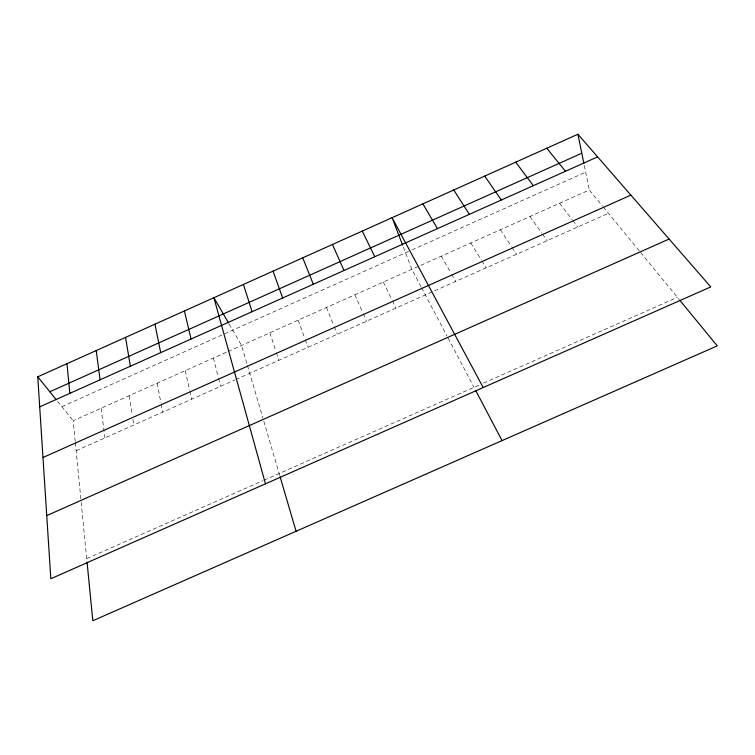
<?xml version="1.0" encoding="UTF-8"?>
<svg xmlns="http://www.w3.org/2000/svg" width="755" height="755" viewBox="0 0 755 755"><rect width="100%" height="100%" fill="white"/><g stroke="black" fill="none" stroke-linecap="round" stroke-linejoin="round"><path stroke-width="0.57" stroke-dasharray="3.77 2.83" d="M61.844 406.681L410.88 250.415M411.947 249.933L585.663 172.159M75.226 441.505L73.188 420.733L226.962 351.981M228.01 351.519L589.315 189.977L602.556 206.115M76.132 450.735L234.673 380.01M235.749 379.529L608.445 213.287M86.721 558.634L263.014 480.642M264.09 480.171L479.283 384.984M483.493 383.115L677.414 297.338M603.292 207.012L639.192 250.764M640.627 252.51L678.905 299.15M57.597 401.415L73.188 420.733M559.597 203.265L572.186 219.667M572.885 220.583L577.773 226.962M529.934 216.525L541.873 233.201M542.534 234.126L547.177 240.619M500.329 229.756L511.418 246.404M512.069 247.385L516.628 254.237M470.79 242.968L481.237 259.88M481.85 260.871L486.154 267.836M229.199 324.093L241.581 345.441L247.13 364.382M441.298 256.153L451.113 273.329M451.688 274.339L455.727 281.407M421.045 286.749L411.862 269.308L403.019 246.224M421.583 287.768L447.017 336.06M448.074 338.07L474.017 387.315M383.351 282.059L391.92 299.744M392.43 300.783L395.96 308.068M354.897 294.78L362.853 312.721M363.325 313.778L366.6 321.158M326.49 307.483L333.842 325.669M334.276 326.745L337.306 334.229M298.131 320.158L304.888 338.599M305.284 339.684L308.059 347.272M269.828 332.813L275.981 351.5M276.349 352.594L278.878 360.295M247.461 365.495L262.834 417.911M263.806 421.224L279.794 475.763M213.391 358.049L218.346 377.226M218.629 378.359L220.677 386.258M185.239 370.639L189.599 390.061M189.854 391.203L191.657 399.197M584.294 165.468L589.315 189.977M157.153 383.191L160.919 402.868M161.136 404.019L162.693 412.117M129.114 395.733L132.163 414.882M132.88 419.384L133.786 425.018M101.123 408.247L104.926 437.881M75.34 442.656L80.851 498.791M81.191 502.301L86.948 560.956"/><path stroke-width="1.13" d="M37.75 376.82L577.905 134.248L710.776 286.909L50.83 578.745L37.75 376.82L56.181 399.659M49.802 391.76L581.784 153.218M39.694 406.851L597.601 156.88M42.978 457.511L630.878 195.12M46.744 515.608L669.119 239.052M679.651 300.065L717.25 345.875L92.818 620.752L87.061 562.116M546.78 148.225L565.438 171.291M515.712 162.174L533.341 185.673M484.719 176.094L501.311 200.028M453.783 189.986L469.346 214.345M422.904 203.85L437.447 228.633M228.605 323.083L213.891 297.715L265.477 483.832M483.191 387.551L392.1 217.685L402.604 245.13M475.65 390.42L502.075 440.599M362.249 231.087L374.782 256.709M332.464 244.469L344.016 270.498M302.736 257.823L313.306 284.257M273.065 271.139L282.663 297.989M243.45 284.446L252.076 311.692M280.124 476.886L296.073 531.275M184.39 310.966L191.09 339.014M577.905 134.248L583.841 163.24M154.954 324.188L160.692 352.642M125.566 337.381L130.351 366.232M96.234 350.556L100.075 379.803M66.968 363.693L69.856 393.336"/></g></svg>
